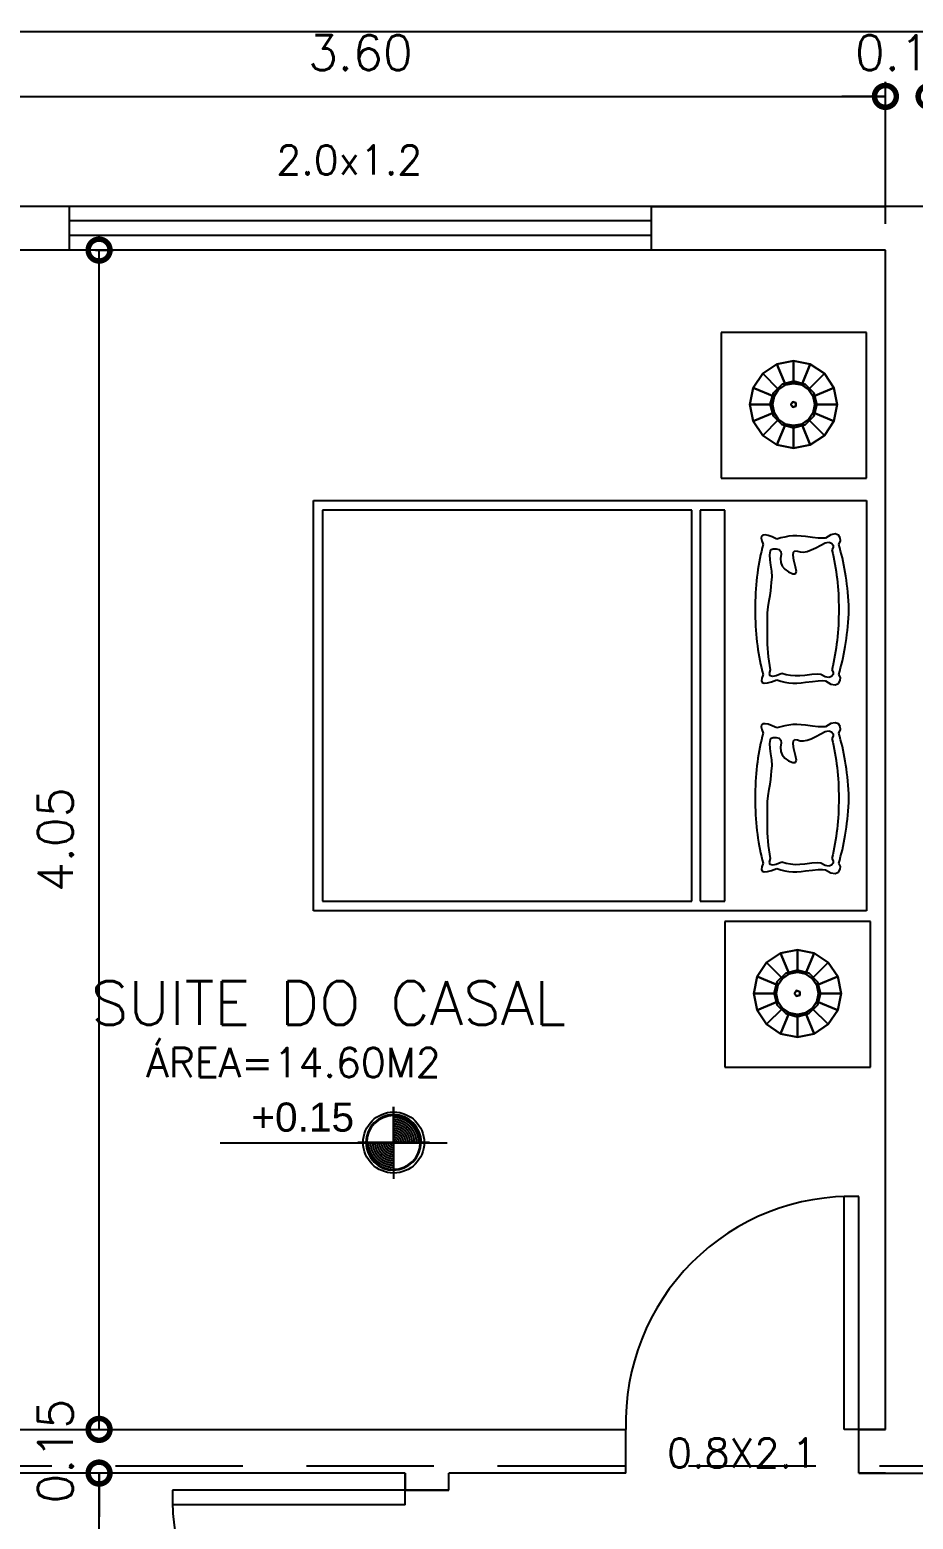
# Model space of a CAD drawing. Extents: x 500 to 638, y 181 to 267.
# Drawn here: x 543.34 to 546.38, y 231.96 to 237.08 of the extents above; entities that cross this region are included whole.
import ezdxf
from ezdxf.enums import TextEntityAlignment as Align

# ---------------------------------------------------------------- set-up
doc = ezdxf.new("R2010")
doc.units = 0
doc.header["$LTSCALE"] = 7
doc.linetypes.add('HIDDEN2', pattern=[0.1875, 0.125, -0.0625])
doc.layers.get('0').update_dxf_attribs({"linetype": 'CONTINUOUS'})
doc.layers.get('DEFPOINTS').update_dxf_attribs({"linetype": 'CONTINUOUS'})
for name, color, linetype in [('ACESSÓRIO', 2, 'CONTINUOUS'), ('ALVENARIA', 7, 'CONTINUOUS'), ('ALVENARIA1', 44, 'CONTINUOUS'), ('COBERTURA', 6, 'CONTINUOUS'), ('COTA', 1, 'CONTINUOUS'), ('JAPOR', 142, 'CONTINUOUS'), ('TEXTO2', 40, 'CONTINUOUS'), ('TEXTO3', 3, 'CONTINUOUS')]:
    doc.layers.add(name, color=color, linetype=linetype)
doc.styles.add('ARIALN', font='arial.ttf')
doc.styles.add('SIMPLEX', font='SIMPLEX.SHX')
doc.dimstyles.new('DIM50', dxfattribs={"dimtxt": 0.12, "dimasz": 0.15, "dimexe": 0.05, "dimexo": 0.09, "dimgap": 0.09, "dimtad": 1, "dimzin": 0, "dimdsep": 46, "dimtxsty": 'SIMPLEX', "dimblk1": 'DOTSMALL', "dimblk2": 'DOTSMALL', "dimsah": 1, "dimcen": 0.09, "dimadec": 0, "dimazin": 0, "dimtfac": 1, "dimtix": 1, "dimtofl": 0, "dimtmove": 2, "dimatfit": 3, "dimldrblk": 'DOTSMALL', "dimfxl": 1, "dimtolj": 1, "dimtzin": 0, "dimarcsym": 0})

# ---------------------------------------------------------------- blocks, each defined once
blk = doc.blocks.new('A$C755614EE')
at = {"layer": 'ACESSÓRIO'}
for p, q in [((0, 1.9132, -0.03), (0.5, 1.9132, -0.03)), ((0, 1.4132, -0.03), (0, 1.9132, -0.03)), ((0.5, 1.9132, -0.03), (0.5, 1.4132, -0.03)), ((0.5362, 1.9), (0.5362, 0)), ((1.9451, 1.9), (0.5362, 1.9)), ((1.9451, 0), (1.9451, 1.9)), ((2.0223, 1.4003, -0.03), (2.0223, 1.9003, -0.03)), ((2.0223, 1.9003, -0.03), (2.5223, 1.9003, -0.03)), ((2.5223, 1.9003, -0.03), (2.5223, 1.4003, -0.03)), ((0.6643, 1.7925), (0.6696, 1.8038)), ((0.6671, 1.7775), (0.6643, 1.7925)), ((0.6696, 1.8038), (0.6789, 1.8098)), ((0.6789, 1.8098), (0.689, 1.8101)), ((0.689, 1.8101), (0.6995, 1.8044)), ((0.6995, 1.8044), (0.7109, 1.8077)), ((0.7109, 1.8077), (0.7225, 1.8109)), ((0.7225, 1.8109), (0.7343, 1.814)), ((0.7343, 1.814), (0.7463, 1.8168)), ((0.7463, 1.8168), (0.7585, 1.8195)), ((0.7659, 1.7912), (0.7533, 1.7889)), ((0.7585, 1.8195), (0.771, 1.8221)), ((0.7786, 1.7934), (0.7659, 1.7912)), ((0.771, 1.8221), (0.7837, 1.8245)), ((0.7914, 1.7953), (0.7786, 1.7934)), ((0.7837, 1.8245), (0.7966, 1.8267)), ((0.8043, 1.7971), (0.7914, 1.7953)), ((0.7966, 1.8267), (0.8098, 1.8288)), ((0.8172, 1.7986), (0.8043, 1.7971)), ((0.8098, 1.8288), (0.8232, 1.8307)), ((0.8301, 1.8), (0.8172, 1.7986)), ((0.8232, 1.8307), (0.8368, 1.8324)), ((0.8432, 1.8012), (0.8301, 1.8)), ((0.8368, 1.8324), (0.8506, 1.834)), ((0.8563, 1.8022), (0.8432, 1.8012)), ((0.8506, 1.834), (0.8647, 1.8354)), ((0.8695, 1.803), (0.8563, 1.8022)), ((0.8647, 1.8354), (0.879, 1.8367)), ((0.8828, 1.8036), (0.8695, 1.803)), ((0.879, 1.8367), (0.8935, 1.8377)), ((0.8962, 1.8041), (0.8828, 1.8036)), ((0.8935, 1.8377), (0.9082, 1.8387)), ((0.9097, 1.8043), (0.8962, 1.8041)), ((0.9082, 1.8387), (0.9232, 1.8394)), ((0.9232, 1.8044), (0.9097, 1.8043)), ((0.9232, 1.8394), (0.9383, 1.8387)), ((0.9367, 1.8043), (0.9232, 1.8044)), ((0.95, 1.8041), (0.9367, 1.8043)), ((0.9383, 1.8387), (0.9532, 1.8377)), ((0.9632, 1.8036), (0.95, 1.8041)), ((0.9532, 1.8377), (0.9678, 1.8367)), ((0.9764, 1.803), (0.9632, 1.8036)), ((0.9678, 1.8367), (0.9821, 1.8354)), ((0.9895, 1.8022), (0.9764, 1.803)), ((0.9821, 1.8354), (0.9962, 1.834)), ((1.0025, 1.8012), (0.9895, 1.8022)), ((0.9962, 1.834), (1.0101, 1.8324)), ((1.0154, 1.8), (1.0025, 1.8012)), ((1.0101, 1.8324), (1.0237, 1.8307)), ((1.0283, 1.7986), (1.0154, 1.8)), ((1.0237, 1.8307), (1.0371, 1.8288)), ((1.041, 1.7971), (1.0283, 1.7986)), ((1.0371, 1.8288), (1.0502, 1.8267)), ((1.0537, 1.7953), (1.041, 1.7971)), ((1.0502, 1.8267), (1.0631, 1.8245)), ((1.0663, 1.7934), (1.0537, 1.7953)), ((1.0631, 1.8245), (1.0757, 1.8221)), ((1.0788, 1.7912), (1.0663, 1.7934)), ((1.0757, 1.8221), (1.0881, 1.8195)), ((1.0913, 1.7889), (1.0788, 1.7912)), ((1.0881, 1.8195), (1.1002, 1.8168)), ((1.1002, 1.8168), (1.1121, 1.814)), ((1.1121, 1.814), (1.1237, 1.8109)), ((1.1237, 1.8109), (1.1351, 1.8077)), ((1.1351, 1.8077), (1.1463, 1.8044)), ((1.1463, 1.8044), (1.1587, 1.8101)), ((1.1587, 1.8101), (1.1695, 1.8098)), ((1.1695, 1.8098), (1.1781, 1.8038)), ((1.1781, 1.8038), (1.1825, 1.7925)), ((1.1825, 1.7925), (1.1792, 1.7775)), ((1.3124, 1.7925), (1.3176, 1.8038)), ((1.3152, 1.7775), (1.3124, 1.7925)), ((1.3176, 1.8038), (1.3269, 1.8098)), ((1.3269, 1.8098), (1.3371, 1.8101)), ((1.3371, 1.8101), (1.3476, 1.8044)), ((1.3476, 1.8044), (1.359, 1.8077)), ((1.359, 1.8077), (1.3706, 1.8109)), ((1.3706, 1.8109), (1.3824, 1.814)), ((1.3824, 1.814), (1.3944, 1.8168)), ((1.3944, 1.8168), (1.4066, 1.8195)), ((1.414, 1.7912), (1.4014, 1.7889)), ((1.4066, 1.8195), (1.4191, 1.8221)), ((1.4267, 1.7934), (1.414, 1.7912)), ((1.4191, 1.8221), (1.4318, 1.8245)), ((1.4395, 1.7953), (1.4267, 1.7934)), ((1.4318, 1.8245), (1.4447, 1.8267)), ((1.4523, 1.7971), (1.4395, 1.7953)), ((1.4447, 1.8267), (1.4579, 1.8288)), ((1.4652, 1.7986), (1.4523, 1.7971)), ((1.4579, 1.8288), (1.4712, 1.8307)), ((1.4782, 1.8), (1.4652, 1.7986)), ((1.4712, 1.8307), (1.4849, 1.8324)), ((1.4913, 1.8012), (1.4782, 1.8)), ((1.4849, 1.8324), (1.4987, 1.834)), ((1.5044, 1.8022), (1.4913, 1.8012)), ((1.4987, 1.834), (1.5127, 1.8354)), ((1.5176, 1.803), (1.5044, 1.8022)), ((1.5127, 1.8354), (1.527, 1.8367)), ((1.5309, 1.8036), (1.5176, 1.803)), ((1.527, 1.8367), (1.5416, 1.8377)), ((1.5443, 1.8041), (1.5309, 1.8036)), ((1.5416, 1.8377), (1.5563, 1.8387)), ((1.5578, 1.8043), (1.5443, 1.8041)), ((1.5563, 1.8387), (1.5713, 1.8394)), ((1.5713, 1.8044), (1.5578, 1.8043)), ((1.5713, 1.8394), (1.5864, 1.8387)), ((1.5847, 1.8043), (1.5713, 1.8044)), ((1.5981, 1.8041), (1.5847, 1.8043)), ((1.5864, 1.8387), (1.6012, 1.8377)), ((1.6113, 1.8036), (1.5981, 1.8041)), ((1.6012, 1.8377), (1.6158, 1.8367)), ((1.6245, 1.803), (1.6113, 1.8036)), ((1.6158, 1.8367), (1.6302, 1.8354)), ((1.6376, 1.8022), (1.6245, 1.803)), ((1.6302, 1.8354), (1.6443, 1.834)), ((1.6506, 1.8012), (1.6376, 1.8022)), ((1.6443, 1.834), (1.6582, 1.8324)), ((1.6635, 1.8), (1.6506, 1.8012)), ((1.6582, 1.8324), (1.6718, 1.8307)), ((1.6764, 1.7986), (1.6635, 1.8)), ((1.6718, 1.8307), (1.6851, 1.8288)), ((1.6891, 1.7971), (1.6764, 1.7986)), ((1.6851, 1.8288), (1.6983, 1.8267)), ((1.7018, 1.7953), (1.6891, 1.7971)), ((1.6983, 1.8267), (1.7111, 1.8245)), ((1.7144, 1.7934), (1.7018, 1.7953)), ((1.7111, 1.8245), (1.7238, 1.8221)), ((1.7269, 1.7912), (1.7144, 1.7934)), ((1.7238, 1.8221), (1.7362, 1.8195)), ((1.7394, 1.7889), (1.7269, 1.7912)), ((1.7362, 1.8195), (1.7483, 1.8168)), ((1.7483, 1.8168), (1.7602, 1.814)), ((1.7602, 1.814), (1.7718, 1.8109)), ((1.7718, 1.8109), (1.7832, 1.8077)), ((1.7832, 1.8077), (1.7944, 1.8044)), ((1.7944, 1.8044), (1.8068, 1.8101)), ((1.8068, 1.8101), (1.8175, 1.8098)), ((1.8175, 1.8098), (1.8262, 1.8038)), ((1.8262, 1.8038), (1.8306, 1.7925)), ((1.8306, 1.7925), (1.8273, 1.7775)), ((0.6777, 1.7588), (0.6671, 1.7775)), ((0.6788, 1.7482), (0.6777, 1.7588)), ((0.6783, 1.7333), (0.6788, 1.7482)), ((0.6933, 1.78), (0.6895, 1.7705)), ((0.6895, 1.7705), (0.6917, 1.758)), ((0.6917, 1.758), (0.6995, 1.7426)), ((0.7004, 1.7852), (0.6933, 1.78)), ((0.6995, 1.7426), (0.701, 1.7307)), ((0.7079, 1.7855), (0.7004, 1.7852)), ((0.7158, 1.7807), (0.7079, 1.7855)), ((0.7282, 1.7836), (0.7158, 1.7807)), ((0.7407, 1.7864), (0.7282, 1.7836)), ((0.7533, 1.7889), (0.7407, 1.7864)), ((1.1036, 1.7864), (1.0913, 1.7889)), ((1.1159, 1.7836), (1.1036, 1.7864)), ((1.1282, 1.7807), (1.1159, 1.7836)), ((1.1362, 1.7855), (1.1282, 1.7807)), ((1.1347, 1.7255), (1.1444, 1.7426)), ((1.1438, 1.7852), (1.1362, 1.7855)), ((1.1506, 1.78), (1.1438, 1.7852)), ((1.1444, 1.7426), (1.1525, 1.758)), ((1.1546, 1.7705), (1.1506, 1.78)), ((1.1525, 1.758), (1.1546, 1.7705)), ((1.1681, 1.7588), (1.1678, 1.7482)), ((1.1678, 1.7482), (1.1686, 1.7333)), ((1.1792, 1.7775), (1.1681, 1.7588)), ((1.3258, 1.7588), (1.3152, 1.7775)), ((1.3268, 1.7482), (1.3258, 1.7588)), ((1.3264, 1.7333), (1.3268, 1.7482)), ((1.3414, 1.78), (1.3376, 1.7705)), ((1.3376, 1.7705), (1.3398, 1.758)), ((1.3398, 1.758), (1.3476, 1.7426)), ((1.3485, 1.7852), (1.3414, 1.78)), ((1.3476, 1.7426), (1.3491, 1.7307)), ((1.356, 1.7855), (1.3485, 1.7852)), ((1.3639, 1.7807), (1.356, 1.7855)), ((1.3763, 1.7836), (1.3639, 1.7807)), ((1.3888, 1.7864), (1.3763, 1.7836)), ((1.4014, 1.7889), (1.3888, 1.7864)), ((1.7517, 1.7864), (1.7394, 1.7889)), ((1.764, 1.7836), (1.7517, 1.7864)), ((1.7762, 1.7807), (1.764, 1.7836)), ((1.7843, 1.7855), (1.7762, 1.7807)), ((1.7828, 1.7255), (1.7925, 1.7426)), ((1.7919, 1.7852), (1.7843, 1.7855)), ((1.7987, 1.78), (1.7919, 1.7852)), ((1.7925, 1.7426), (1.8006, 1.758)), ((1.8027, 1.7705), (1.7987, 1.78)), ((1.8006, 1.758), (1.8027, 1.7705)), ((1.8162, 1.7588), (1.8159, 1.7482)), ((1.8159, 1.7482), (1.8167, 1.7333)), ((1.8273, 1.7775), (1.8162, 1.7588)), ((0.6714, 1.6752), (0.6733, 1.6901)), ((0.6733, 1.6901), (0.6764, 1.714)), ((0.6764, 1.714), (0.6783, 1.7333)), ((0.7002, 1.7124), (0.697, 1.6876)), ((0.701, 1.7307), (0.7002, 1.7124)), ((1.1205, 1.6832), (1.1228, 1.6958)), ((1.1228, 1.6958), (1.1275, 1.7099)), ((1.1275, 1.7099), (1.1347, 1.7255)), ((1.1686, 1.7333), (1.1706, 1.714)), ((1.1706, 1.714), (1.1738, 1.6901)), ((1.1738, 1.6901), (1.1754, 1.6752)), ((1.3195, 1.6752), (1.3214, 1.6901)), ((1.3214, 1.6901), (1.3245, 1.714)), ((1.3245, 1.714), (1.3264, 1.7333)), ((1.3483, 1.7124), (1.3451, 1.6876)), ((1.3491, 1.7307), (1.3483, 1.7124)), ((1.7686, 1.6832), (1.7709, 1.6958)), ((1.7709, 1.6958), (1.7756, 1.7099)), ((1.7756, 1.7099), (1.7828, 1.7255)), ((1.8167, 1.7333), (1.8187, 1.714)), ((1.8187, 1.714), (1.8219, 1.6901)), ((1.8219, 1.6901), (1.8235, 1.6752)), ((0.6705, 1.6607), (0.6714, 1.6752)), ((0.6706, 1.6464), (0.6705, 1.6607)), ((0.6717, 1.6324), (0.6706, 1.6464)), ((0.6952, 1.6709), (0.6948, 1.6547)), ((0.6948, 1.6547), (0.6961, 1.639)), ((0.697, 1.6876), (0.6952, 1.6709)), ((0.6961, 1.639), (0.6989, 1.6237)), ((1.0453, 1.6463), (1.0459, 1.6556)), ((1.0519, 1.6313), (1.0453, 1.6463)), ((1.0459, 1.6556), (1.054, 1.6589)), ((1.054, 1.6589), (1.0694, 1.6563)), ((1.0694, 1.6563), (1.0926, 1.65)), ((1.0926, 1.65), (1.1096, 1.6476)), ((1.1096, 1.6476), (1.1203, 1.6489)), ((1.1203, 1.6489), (1.1249, 1.6539)), ((1.1206, 1.6721), (1.1205, 1.6832)), ((1.1232, 1.6626), (1.1206, 1.6721)), ((1.1249, 1.6539), (1.1232, 1.6626)), ((1.1757, 1.6464), (1.1744, 1.6324)), ((1.1754, 1.6752), (1.1761, 1.6607)), ((1.1761, 1.6607), (1.1757, 1.6464)), ((1.3186, 1.6607), (1.3195, 1.6752)), ((1.3187, 1.6464), (1.3186, 1.6607)), ((1.3198, 1.6324), (1.3187, 1.6464)), ((1.3433, 1.6709), (1.3429, 1.6547)), ((1.3429, 1.6547), (1.3441, 1.639)), ((1.3451, 1.6876), (1.3433, 1.6709)), ((1.3441, 1.639), (1.347, 1.6237)), ((1.6933, 1.6463), (1.694, 1.6556)), ((1.7, 1.6313), (1.6933, 1.6463)), ((1.694, 1.6556), (1.702, 1.6589)), ((1.702, 1.6589), (1.7175, 1.6563)), ((1.7175, 1.6563), (1.7407, 1.65)), ((1.7407, 1.65), (1.7577, 1.6476)), ((1.7577, 1.6476), (1.7684, 1.6489)), ((1.7684, 1.6489), (1.773, 1.6539)), ((1.7687, 1.6721), (1.7686, 1.6832)), ((1.7712, 1.6626), (1.7687, 1.6721)), ((1.773, 1.6539), (1.7712, 1.6626)), ((1.8238, 1.6464), (1.8225, 1.6324)), ((1.8235, 1.6752), (1.8241, 1.6607)), ((1.8241, 1.6607), (1.8238, 1.6464)), ((0.6739, 1.6187), (0.6717, 1.6324)), ((0.6771, 1.6052), (0.6739, 1.6187)), ((0.6747, 1.5736), (0.6814, 1.592)), ((0.6814, 1.592), (0.6771, 1.6052)), ((0.6814, 1.592), (0.6814, 1.592)), ((0.6957, 1.5896), (0.693, 1.5762)), ((0.7033, 1.6088), (0.6957, 1.5896)), ((0.6989, 1.6237), (0.7033, 1.6088)), ((1.0612, 1.619), (1.0519, 1.6313)), ((1.072, 1.6103), (1.0612, 1.619)), ((1.0841, 1.6055), (1.072, 1.6103)), ((1.0979, 1.6044), (1.0841, 1.6055)), ((1.1132, 1.607), (1.0979, 1.6044)), ((1.1227, 1.6058), (1.1132, 1.607)), ((1.129, 1.5998), (1.1227, 1.6058)), ((1.1319, 1.5895), (1.129, 1.5998)), ((1.1316, 1.5786), (1.1319, 1.5895)), ((1.1687, 1.6052), (1.1644, 1.592)), ((1.1644, 1.592), (1.1721, 1.5753)), ((1.172, 1.6187), (1.1687, 1.6052)), ((1.1744, 1.6324), (1.172, 1.6187)), ((1.322, 1.6187), (1.3198, 1.6324)), ((1.3252, 1.6052), (1.322, 1.6187)), ((1.3227, 1.5736), (1.3295, 1.592)), ((1.3295, 1.592), (1.3252, 1.6052)), ((1.3295, 1.592), (1.3295, 1.592)), ((1.3437, 1.5896), (1.3411, 1.5762)), ((1.3514, 1.6088), (1.3437, 1.5896)), ((1.347, 1.6237), (1.3514, 1.6088)), ((1.7093, 1.619), (1.7, 1.6313)), ((1.72, 1.6103), (1.7093, 1.619)), ((1.7322, 1.6055), (1.72, 1.6103)), ((1.7459, 1.6044), (1.7322, 1.6055)), ((1.7612, 1.607), (1.7459, 1.6044)), ((1.7708, 1.6058), (1.7612, 1.607)), ((1.7771, 1.5998), (1.7708, 1.6058)), ((1.78, 1.5895), (1.7771, 1.5998)), ((1.7797, 1.5786), (1.78, 1.5895)), ((1.8168, 1.6052), (1.8125, 1.592)), ((1.8125, 1.592), (1.8202, 1.5753)), ((1.8201, 1.6187), (1.8168, 1.6052)), ((1.8225, 1.6324), (1.8201, 1.6187)), ((0.6704, 1.5484), (0.671, 1.5591)), ((0.6729, 1.5417), (0.6704, 1.5484)), ((0.671, 1.5591), (0.6747, 1.5736)), ((0.6786, 1.5388), (0.6729, 1.5417)), ((0.6875, 1.5397), (0.6786, 1.5388)), ((0.6995, 1.5445), (0.6875, 1.5397)), ((0.693, 1.5762), (0.6955, 1.5685)), ((0.6955, 1.5685), (0.703, 1.5665)), ((0.7113, 1.5414), (0.6995, 1.5445)), ((0.703, 1.5665), (0.7158, 1.5701)), ((0.7233, 1.5385), (0.7113, 1.5414)), ((0.7158, 1.5701), (0.731, 1.5672)), ((0.7354, 1.5357), (0.7233, 1.5385)), ((0.731, 1.5672), (0.746, 1.5649)), ((0.7477, 1.5332), (0.7354, 1.5357)), ((0.746, 1.5649), (0.7608, 1.563)), ((0.7608, 1.563), (0.7754, 1.5616)), ((0.7754, 1.5616), (0.7897, 1.5606)), ((0.7897, 1.5606), (0.8039, 1.5601)), ((0.8039, 1.5601), (0.8181, 1.5599)), ((0.8181, 1.5599), (0.8326, 1.5597)), ((0.8326, 1.5597), (0.8475, 1.5596)), ((0.8475, 1.5596), (0.8626, 1.5595)), ((0.8626, 1.5595), (0.8781, 1.5595)), ((0.8781, 1.5595), (0.8939, 1.5595)), ((0.8939, 1.5595), (0.9118, 1.5601)), ((0.9118, 1.5601), (0.9318, 1.5622)), ((0.9318, 1.5622), (0.9538, 1.5657)), ((0.9538, 1.5657), (0.9708, 1.5687)), ((0.9708, 1.5687), (0.987, 1.571)), ((0.987, 1.571), (1.0022, 1.5727)), ((1.0022, 1.5727), (1.0163, 1.5739)), ((1.0163, 1.5739), (1.0349, 1.5753)), ((1.0349, 1.5753), (1.0544, 1.5745)), ((1.0544, 1.5745), (1.0751, 1.5714)), ((1.0751, 1.5714), (1.0942, 1.5683)), ((1.0942, 1.5683), (1.1106, 1.5678)), ((1.1105, 1.5357), (1.0982, 1.5332)), ((1.1226, 1.5385), (1.1105, 1.5357)), ((1.1106, 1.5678), (1.1244, 1.5701)), ((1.1345, 1.5414), (1.1226, 1.5385)), ((1.1244, 1.5701), (1.1293, 1.5722)), ((1.1293, 1.5722), (1.1316, 1.5786)), ((1.1463, 1.5445), (1.1345, 1.5414)), ((1.1586, 1.5397), (1.1463, 1.5445)), ((1.1681, 1.5379), (1.1586, 1.5397)), ((1.1746, 1.5393), (1.1681, 1.5379)), ((1.1721, 1.5753), (1.177, 1.5616)), ((1.1783, 1.5436), (1.1746, 1.5393)), ((1.177, 1.5616), (1.1791, 1.5511)), ((1.1791, 1.5511), (1.1783, 1.5436)), ((1.3185, 1.5484), (1.3191, 1.5591)), ((1.321, 1.5417), (1.3185, 1.5484)), ((1.3191, 1.5591), (1.3227, 1.5736)), ((1.3267, 1.5388), (1.321, 1.5417)), ((1.3356, 1.5397), (1.3267, 1.5388)), ((1.3476, 1.5445), (1.3356, 1.5397)), ((1.3411, 1.5762), (1.3436, 1.5685)), ((1.3436, 1.5685), (1.3511, 1.5665)), ((1.3594, 1.5414), (1.3476, 1.5445)), ((1.3511, 1.5665), (1.3639, 1.5701)), ((1.3713, 1.5385), (1.3594, 1.5414)), ((1.3639, 1.5701), (1.3791, 1.5672)), ((1.3835, 1.5357), (1.3713, 1.5385)), ((1.3791, 1.5672), (1.3941, 1.5649)), ((1.3957, 1.5332), (1.3835, 1.5357)), ((1.3941, 1.5649), (1.4089, 1.563)), ((1.4089, 1.563), (1.4234, 1.5616)), ((1.4234, 1.5616), (1.4378, 1.5606)), ((1.4378, 1.5606), (1.452, 1.5601)), ((1.452, 1.5601), (1.4662, 1.5599)), ((1.4662, 1.5599), (1.4807, 1.5597)), ((1.4807, 1.5597), (1.4955, 1.5596)), ((1.4955, 1.5596), (1.5107, 1.5595)), ((1.5107, 1.5595), (1.5262, 1.5595)), ((1.5262, 1.5595), (1.5419, 1.5595)), ((1.5419, 1.5595), (1.5599, 1.5601)), ((1.5599, 1.5601), (1.5798, 1.5622)), ((1.5798, 1.5622), (1.6019, 1.5657)), ((1.6019, 1.5657), (1.6189, 1.5687)), ((1.6189, 1.5687), (1.635, 1.571)), ((1.635, 1.571), (1.6502, 1.5727)), ((1.6502, 1.5727), (1.6644, 1.5739)), ((1.6644, 1.5739), (1.683, 1.5753)), ((1.683, 1.5753), (1.7025, 1.5745)), ((1.7025, 1.5745), (1.7231, 1.5714)), ((1.7231, 1.5714), (1.7423, 1.5683)), ((1.7423, 1.5683), (1.7587, 1.5678)), ((1.7585, 1.5357), (1.7463, 1.5332)), ((1.7707, 1.5385), (1.7585, 1.5357)), ((1.7587, 1.5678), (1.7725, 1.5701)), ((1.7826, 1.5414), (1.7707, 1.5385)), ((1.7725, 1.5701), (1.7774, 1.5722)), ((1.7774, 1.5722), (1.7797, 1.5786)), ((1.7944, 1.5445), (1.7826, 1.5414)), ((1.8067, 1.5397), (1.7944, 1.5445)), ((1.8162, 1.5379), (1.8067, 1.5397)), ((1.8227, 1.5393), (1.8162, 1.5379)), ((1.8202, 1.5753), (1.8251, 1.5616)), ((1.8264, 1.5436), (1.8227, 1.5393)), ((1.8251, 1.5616), (1.8272, 1.5511)), ((1.8272, 1.5511), (1.8264, 1.5436)), ((0.7601, 1.5308), (0.7477, 1.5332)), ((0.7727, 1.5286), (0.7601, 1.5308)), ((0.7855, 1.5266), (0.7727, 1.5286)), ((0.7985, 1.5248), (0.7855, 1.5266)), ((0.8117, 1.5232), (0.7985, 1.5248)), ((0.825, 1.5217), (0.8117, 1.5232)), ((0.8385, 1.5205), (0.825, 1.5217)), ((0.8522, 1.5194), (0.8385, 1.5205)), ((0.866, 1.5186), (0.8522, 1.5194)), ((0.88, 1.5179), (0.866, 1.5186)), ((0.8943, 1.5174), (0.88, 1.5179)), ((0.9087, 1.5171), (0.8943, 1.5174)), ((0.9232, 1.517), (0.9087, 1.5171)), ((0.9377, 1.5171), (0.9232, 1.517)), ((0.952, 1.5174), (0.9377, 1.5171)), ((0.9661, 1.5179), (0.952, 1.5174)), ((0.9801, 1.5186), (0.9661, 1.5179)), ((0.9939, 1.5194), (0.9801, 1.5186)), ((1.0075, 1.5205), (0.9939, 1.5194)), ((1.021, 1.5217), (1.0075, 1.5205)), ((1.0343, 1.5232), (1.021, 1.5217)), ((1.0474, 1.5248), (1.0343, 1.5232)), ((1.0603, 1.5266), (1.0474, 1.5248)), ((1.0731, 1.5286), (1.0603, 1.5266)), ((1.0857, 1.5308), (1.0731, 1.5286)), ((1.0982, 1.5332), (1.0857, 1.5308)), ((1.4082, 1.5308), (1.3957, 1.5332)), ((1.4208, 1.5286), (1.4082, 1.5308)), ((1.4336, 1.5266), (1.4208, 1.5286)), ((1.4466, 1.5248), (1.4336, 1.5266)), ((1.4597, 1.5232), (1.4466, 1.5248)), ((1.4731, 1.5217), (1.4597, 1.5232)), ((1.4866, 1.5205), (1.4731, 1.5217)), ((1.5002, 1.5194), (1.4866, 1.5205)), ((1.5141, 1.5186), (1.5002, 1.5194)), ((1.5281, 1.5179), (1.5141, 1.5186)), ((1.5423, 1.5174), (1.5281, 1.5179)), ((1.5567, 1.5171), (1.5423, 1.5174)), ((1.5713, 1.517), (1.5567, 1.5171)), ((1.5858, 1.5171), (1.5713, 1.517)), ((1.6001, 1.5174), (1.5858, 1.5171)), ((1.6142, 1.5179), (1.6001, 1.5174)), ((1.6282, 1.5186), (1.6142, 1.5179)), ((1.642, 1.5194), (1.6282, 1.5186)), ((1.6556, 1.5205), (1.642, 1.5194)), ((1.6691, 1.5217), (1.6556, 1.5205)), ((1.6823, 1.5232), (1.6691, 1.5217)), ((1.6955, 1.5248), (1.6823, 1.5232)), ((1.7084, 1.5266), (1.6955, 1.5248)), ((1.7212, 1.5286), (1.7084, 1.5266)), ((1.7338, 1.5308), (1.7212, 1.5286)), ((1.7463, 1.5332), (1.7338, 1.5308)), ((0.5, 1.4132, -0.03), (0, 1.4132, -0.03)), ((0.5693, 1.4127), (1.912, 1.4127)), ((0.5693, 1.3283), (0.5693, 1.4127)), ((1.912, 1.4127), (1.912, 1.3283)), ((2.5223, 1.4003, -0.03), (2.0223, 1.4003, -0.03)), ((1.912, 1.3283), (0.5693, 1.3283)), ((0.5693, 1.2996), (1.912, 1.2996)), ((0.5693, 0.0306), (0.5693, 1.2996)), ((1.912, 1.2996), (1.912, 0.0306)), ((0.5362, 0), (1.9451, 0)), ((1.912, 0.0306), (0.5693, 0.0306))]:
    blk.add_line(p, q, dxfattribs=at)
for points in [[(0.2251, 1.7292, 0.2949), (0.1955, 1.8008, 0.15), (0.1468, 1.7682, 0.15), (0.2015, 1.7135, 0.2949)], [(0.2015, 1.7135, 0.2949), (0.1468, 1.7682, 0.15), (0.1955, 1.8008, 0.15), (0.2251, 1.7292, 0.2949)], [(0.2529, 1.7348, 0.2949), (0.2529, 1.8122, 0.15), (0.1955, 1.8008, 0.15), (0.2251, 1.7292, 0.2949)], [(0.2251, 1.7292, 0.2949), (0.1955, 1.8008, 0.15), (0.2529, 1.8122, 0.15), (0.2529, 1.7348, 0.2949)], [(0.2806, 1.7292, 0.2949), (0.3103, 1.8008, 0.15), (0.2529, 1.8122, 0.15), (0.2529, 1.7348, 0.2949)], [(0.2529, 1.7348, 0.2949), (0.2529, 1.8122, 0.15), (0.3103, 1.8008, 0.15), (0.2806, 1.7292, 0.2949)], [(0.3042, 1.7135, 0.2949), (0.3589, 1.7682, 0.15), (0.3103, 1.8008, 0.15), (0.2806, 1.7292, 0.2949)], [(0.2806, 1.7292, 0.2949), (0.3103, 1.8008, 0.15), (0.3589, 1.7682, 0.15), (0.3042, 1.7135, 0.2949)], [(2.2474, 1.7163, 0.2949), (2.2178, 1.7878, 0.15), (2.2752, 1.7993, 0.15), (2.2752, 1.7218, 0.2949)], [(2.2752, 1.7218, 0.2949), (2.2752, 1.7993, 0.15), (2.2178, 1.7878, 0.15), (2.2474, 1.7163, 0.2949)], [(2.2752, 1.7218, 0.2949), (2.2752, 1.7993, 0.15), (2.3326, 1.7878, 0.15), (2.303, 1.7163, 0.2949)], [(2.303, 1.7163, 0.2949), (2.3326, 1.7878, 0.15), (2.2752, 1.7993, 0.15), (2.2752, 1.7218, 0.2949)], [(0.2015, 1.7135, 0.2949), (0.1468, 1.7682, 0.15), (0.1143, 1.7196, 0.15), (0.1858, 1.69, 0.2949)], [(0.1858, 1.69, 0.2949), (0.1143, 1.7196, 0.15), (0.1468, 1.7682, 0.15), (0.2015, 1.7135, 0.2949)], [(0.2126, 1.7313, -0.03), (0.2525, 1.7422, -0.03), (0.2525, 1.7422), (0.2126, 1.7313)], [(0.2525, 1.7422, -0.03), (0.2925, 1.7317, -0.03), (0.2925, 1.7317), (0.2525, 1.7422)], [(0.3199, 1.69, 0.2949), (0.3914, 1.7196, 0.15), (0.3589, 1.7682, 0.15), (0.3042, 1.7135, 0.2949)], [(0.3042, 1.7135, 0.2949), (0.3589, 1.7682, 0.15), (0.3914, 1.7196, 0.15), (0.3199, 1.69, 0.2949)], [(2.2081, 1.677, 0.2949), (2.1366, 1.7067, 0.15), (2.1691, 1.7553, 0.15), (2.2239, 1.7006, 0.2949)], [(2.2239, 1.7006, 0.2949), (2.1691, 1.7553, 0.15), (2.1366, 1.7067, 0.15), (2.2081, 1.677, 0.2949)], [(2.2239, 1.7006, 0.2949), (2.1691, 1.7553, 0.15), (2.2178, 1.7878, 0.15), (2.2474, 1.7163, 0.2949)], [(2.2474, 1.7163, 0.2949), (2.2178, 1.7878, 0.15), (2.1691, 1.7553, 0.15), (2.2239, 1.7006, 0.2949)], [(2.303, 1.7163, 0.2949), (2.3326, 1.7878, 0.15), (2.3813, 1.7553, 0.15), (2.3265, 1.7006, 0.2949)], [(2.3265, 1.7006, 0.2949), (2.3813, 1.7553, 0.15), (2.3326, 1.7878, 0.15), (2.303, 1.7163, 0.2949)], [(2.3265, 1.7006, 0.2949), (2.3813, 1.7553, 0.15), (2.4138, 1.7067, 0.15), (2.3423, 1.677, 0.2949)], [(2.3423, 1.677, 0.2949), (2.4138, 1.7067, 0.15), (2.3813, 1.7553, 0.15), (2.3265, 1.7006, 0.2949)], [(0.1858, 1.69, 0.2949), (0.1143, 1.7196, 0.15), (0.1029, 1.6622, 0.15), (0.1803, 1.6622, 0.2949)], [(0.1803, 1.6622, 0.2949), (0.1029, 1.6622, 0.15), (0.1143, 1.7196, 0.15), (0.1858, 1.69, 0.2949)], [(0.1729, 1.662, -0.03), (0.1834, 1.7019, -0.03), (0.1834, 1.7019), (0.1729, 1.662)], [(0.1834, 1.7019, -0.03), (0.2126, 1.7313, -0.03), (0.2126, 1.7313), (0.1834, 1.7019)], [(0.2925, 1.7317, -0.03), (0.3219, 1.7026, -0.03), (0.3219, 1.7026), (0.2925, 1.7317)], [(0.3255, 1.6622, 0.2949), (0.4029, 1.6622, 0.15), (0.3914, 1.7196, 0.15), (0.3199, 1.69, 0.2949)], [(0.3199, 1.69, 0.2949), (0.3914, 1.7196, 0.15), (0.4029, 1.6622, 0.15), (0.3255, 1.6622, 0.2949)], [(0.3219, 1.7026, -0.03), (0.3329, 1.6628, -0.03), (0.3329, 1.6628), (0.3219, 1.7026)], [(2.2026, 1.6493, 0.2949), (2.1252, 1.6493, 0.15), (2.1366, 1.7067, 0.15), (2.2081, 1.677, 0.2949)], [(2.2081, 1.677, 0.2949), (2.1366, 1.7067, 0.15), (2.1252, 1.6493, 0.15), (2.2026, 1.6493, 0.2949)], [(2.1952, 1.6491, -0.03), (2.2058, 1.689, -0.03), (2.2058, 1.689), (2.1952, 1.6491)], [(2.2058, 1.689, -0.03), (2.2349, 1.7184, -0.03), (2.2349, 1.7184), (2.2058, 1.689)], [(2.2349, 1.7184, -0.03), (2.2748, 1.7293, -0.03), (2.2748, 1.7293), (2.2349, 1.7184)], [(2.2748, 1.7293, -0.03), (2.3148, 1.7188, -0.03), (2.3148, 1.7188), (2.2748, 1.7293)], [(2.3148, 1.7188, -0.03), (2.3442, 1.6897, -0.03), (2.3442, 1.6897), (2.3148, 1.7188)], [(2.3423, 1.677, 0.2949), (2.4138, 1.7067, 0.15), (2.4252, 1.6493, 0.15), (2.3478, 1.6493, 0.2949)], [(2.3478, 1.6493, 0.2949), (2.4252, 1.6493, 0.15), (2.4138, 1.7067, 0.15), (2.3423, 1.677, 0.2949)], [(2.3442, 1.6897, -0.03), (2.3552, 1.6499, -0.03), (2.3552, 1.6499), (2.3442, 1.6897)], [(0.1803, 1.6622, 0.2949), (0.1029, 1.6622, 0.15), (0.1143, 1.6048, 0.15), (0.1858, 1.6344, 0.2949)], [(0.1858, 1.6344, 0.2949), (0.1143, 1.6048, 0.15), (0.1029, 1.6622, 0.15), (0.1803, 1.6622, 0.2949)], [(0.1836, 1.6221, -0.03), (0.1729, 1.662, -0.03), (0.1729, 1.662), (0.1836, 1.6221)], [(0.2434, 1.6591), (0.247, 1.6702), (0.247, 1.6702, 0.17), (0.2434, 1.6591, 0.17)], [(0.253, 1.6522), (0.2434, 1.6591), (0.2434, 1.6591, 0.17), (0.253, 1.6522, 0.17)], [(0.247, 1.6702), (0.2587, 1.6703), (0.2587, 1.6703, 0.17), (0.247, 1.6702, 0.17)], [(0.2624, 1.6592), (0.253, 1.6522), (0.253, 1.6522, 0.17), (0.2624, 1.6592, 0.17)], [(0.2587, 1.6703), (0.2624, 1.6592), (0.2624, 1.6592, 0.17), (0.2587, 1.6703, 0.17)], [(0.3199, 1.6344, 0.2949), (0.3914, 1.6048, 0.15), (0.4029, 1.6622, 0.15), (0.3255, 1.6622, 0.2949)], [(0.3255, 1.6622, 0.2949), (0.4029, 1.6622, 0.15), (0.3914, 1.6048, 0.15), (0.3199, 1.6344, 0.2949)], [(0.3329, 1.6628, -0.03), (0.3225, 1.6228, -0.03), (0.3225, 1.6228), (0.3329, 1.6628)], [(2.2081, 1.6215, 0.2949), (2.1366, 1.5919, 0.15), (2.1252, 1.6493, 0.15), (2.2026, 1.6493, 0.2949)], [(2.2026, 1.6493, 0.2949), (2.1252, 1.6493, 0.15), (2.1366, 1.5919, 0.15), (2.2081, 1.6215, 0.2949)], [(2.206, 1.6091, -0.03), (2.1952, 1.6491, -0.03), (2.1952, 1.6491), (2.206, 1.6091)], [(2.2657, 1.6461), (2.2693, 1.6573), (2.2693, 1.6573, 0.17), (2.2657, 1.6461, 0.17)], [(2.2753, 1.6393), (2.2657, 1.6461), (2.2657, 1.6461, 0.17), (2.2753, 1.6393, 0.17)], [(2.2693, 1.6573), (2.281, 1.6574), (2.281, 1.6574, 0.17), (2.2693, 1.6573, 0.17)], [(2.2847, 1.6462), (2.2753, 1.6393), (2.2753, 1.6393, 0.17), (2.2847, 1.6462, 0.17)], [(2.281, 1.6574), (2.2847, 1.6462), (2.2847, 1.6462, 0.17), (2.281, 1.6574, 0.17)], [(2.3478, 1.6493, 0.2949), (2.4252, 1.6493, 0.15), (2.4138, 1.5919, 0.15), (2.3423, 1.6215, 0.2949)], [(2.3423, 1.6215, 0.2949), (2.4138, 1.5919, 0.15), (2.4252, 1.6493, 0.15), (2.3478, 1.6493, 0.2949)], [(2.3552, 1.6499, -0.03), (2.3448, 1.6098, -0.03), (2.3448, 1.6098), (2.3552, 1.6499)], [(0.1858, 1.6344, 0.2949), (0.1143, 1.6048, 0.15), (0.1468, 1.5561, 0.15), (0.2015, 1.6108, 0.2949)], [(0.2015, 1.6108, 0.2949), (0.1468, 1.5561, 0.15), (0.1143, 1.6048, 0.15), (0.1858, 1.6344, 0.2949)], [(0.2015, 1.6108, 0.2949), (0.1468, 1.5561, 0.15), (0.1955, 1.5236, 0.15), (0.2251, 1.5951, 0.2949)], [(0.2251, 1.5951, 0.2949), (0.1955, 1.5236, 0.15), (0.1468, 1.5561, 0.15), (0.2015, 1.6108, 0.2949)], [(0.2129, 1.5929, -0.03), (0.1836, 1.6221, -0.03), (0.1836, 1.6221), (0.2129, 1.5929)], [(0.2251, 1.5951, 0.2949), (0.1955, 1.5236, 0.15), (0.2529, 1.5122, 0.15), (0.2529, 1.5896, 0.2949)], [(0.2529, 1.5896, 0.2949), (0.2529, 1.5122, 0.15), (0.1955, 1.5236, 0.15), (0.2251, 1.5951, 0.2949)], [(0.2537, 1.5822, -0.03), (0.2129, 1.5929, -0.03), (0.2129, 1.5929), (0.2537, 1.5822)], [(0.2529, 1.5896, 0.2949), (0.2529, 1.5122, 0.15), (0.3103, 1.5236, 0.15), (0.2806, 1.5951, 0.2949)], [(0.2806, 1.5951, 0.2949), (0.3103, 1.5236, 0.15), (0.2529, 1.5122, 0.15), (0.2529, 1.5896, 0.2949)], [(0.2935, 1.5933, -0.03), (0.2537, 1.5822, -0.03), (0.2537, 1.5822), (0.2935, 1.5933)], [(0.2806, 1.5951, 0.2949), (0.3103, 1.5236, 0.15), (0.3589, 1.5561, 0.15), (0.3042, 1.6108, 0.2949)], [(0.3042, 1.6108, 0.2949), (0.3589, 1.5561, 0.15), (0.3103, 1.5236, 0.15), (0.2806, 1.5951, 0.2949)], [(0.3225, 1.6228, -0.03), (0.2935, 1.5933, -0.03), (0.2935, 1.5933), (0.3225, 1.6228)], [(0.3042, 1.6108, 0.2949), (0.3589, 1.5561, 0.15), (0.3914, 1.6048, 0.15), (0.3199, 1.6344, 0.2949)], [(0.3199, 1.6344, 0.2949), (0.3914, 1.6048, 0.15), (0.3589, 1.5561, 0.15), (0.3042, 1.6108, 0.2949)], [(2.2239, 1.5979, 0.2949), (2.1691, 1.5432, 0.15), (2.1366, 1.5919, 0.15), (2.2081, 1.6215, 0.2949)], [(2.2081, 1.6215, 0.2949), (2.1366, 1.5919, 0.15), (2.1691, 1.5432, 0.15), (2.2239, 1.5979, 0.2949)], [(2.2474, 1.5822, 0.2949), (2.2178, 1.5107, 0.15), (2.1691, 1.5432, 0.15), (2.2239, 1.5979, 0.2949)], [(2.2239, 1.5979, 0.2949), (2.1691, 1.5432, 0.15), (2.2178, 1.5107, 0.15), (2.2474, 1.5822, 0.2949)], [(2.2353, 1.5799, -0.03), (2.206, 1.6091, -0.03), (2.206, 1.6091), (2.2353, 1.5799)], [(2.3265, 1.5979, 0.2949), (2.3813, 1.5432, 0.15), (2.3326, 1.5107, 0.15), (2.303, 1.5822, 0.2949)], [(2.303, 1.5822, 0.2949), (2.3326, 1.5107, 0.15), (2.3813, 1.5432, 0.15), (2.3265, 1.5979, 0.2949)], [(2.3448, 1.6098, -0.03), (2.3158, 1.5803, -0.03), (2.3158, 1.5803), (2.3448, 1.6098)], [(2.3423, 1.6215, 0.2949), (2.4138, 1.5919, 0.15), (2.3813, 1.5432, 0.15), (2.3265, 1.5979, 0.2949)], [(2.3265, 1.5979, 0.2949), (2.3813, 1.5432, 0.15), (2.4138, 1.5919, 0.15), (2.3423, 1.6215, 0.2949)], [(2.2752, 1.5767, 0.2949), (2.2752, 1.4993, 0.15), (2.2178, 1.5107, 0.15), (2.2474, 1.5822, 0.2949)], [(2.2474, 1.5822, 0.2949), (2.2178, 1.5107, 0.15), (2.2752, 1.4993, 0.15), (2.2752, 1.5767, 0.2949)], [(2.276, 1.5693, -0.03), (2.2353, 1.5799, -0.03), (2.2353, 1.5799), (2.276, 1.5693)], [(2.303, 1.5822, 0.2949), (2.3326, 1.5107, 0.15), (2.2752, 1.4993, 0.15), (2.2752, 1.5767, 0.2949)], [(2.2752, 1.5767, 0.2949), (2.2752, 1.4993, 0.15), (2.3326, 1.5107, 0.15), (2.303, 1.5822, 0.2949)], [(2.3158, 1.5803, -0.03), (2.276, 1.5693, -0.03), (2.276, 1.5693), (2.3158, 1.5803)]]:
    blk.add_3dface(points, dxfattribs=at)
for points, invisible_edges in [([(0.2129, 1.5929), (0.2126, 1.7313), (0.2525, 1.7422)], 13), ([(0.2129, 1.5929), (0.2525, 1.7422), (0.2925, 1.7317)], 13), ([(0.2129, 1.5929), (0.1729, 1.662), (0.1834, 1.7019)], 13), ([(0.2129, 1.5929), (0.1834, 1.7019), (0.2126, 1.7313)], 13), ([(0.2129, 1.5929), (0.2925, 1.7317), (0.3219, 1.7026)], 13), ([(0.2935, 1.5933), (0.3219, 1.7026), (0.3329, 1.6628), (0.3225, 1.6228)], 1), ([(2.2353, 1.5799), (2.1952, 1.6491), (2.2058, 1.689)], 13), ([(2.2353, 1.5799), (2.2058, 1.689), (2.2349, 1.7184)], 13), ([(2.2353, 1.5799), (2.2349, 1.7184), (2.2748, 1.7293)], 13), ([(2.2353, 1.5799), (2.2748, 1.7293), (2.3148, 1.7188)], 13), ([(2.2353, 1.5799), (2.3148, 1.7188), (2.3442, 1.6897)], 13), ([(2.3158, 1.5803), (2.3442, 1.6897), (2.3552, 1.6499), (2.3448, 1.6098)], 1), ([(0.2129, 1.5929), (0.1836, 1.6221), (0.1729, 1.662)], 12), ([(2.2353, 1.5799), (2.206, 1.6091), (2.1952, 1.6491)], 12), ([(0.2129, 1.5929), (0.2935, 1.5933), (0.2537, 1.5822)], 1), ([(2.2353, 1.5799), (2.3158, 1.5803), (2.276, 1.5693)], 1)]:
    blk.add_3dface(points, dxfattribs=dict(at, invisible_edges=invisible_edges))
blk = doc.blocks.new('_DOTSMALL')
at = {"color": 0, "linetype": 'ByBlock', "const_width": 0.5}
blk.add_lwpolyline([(-0.0625, 0, 1), (0.0625, 0, 1)], format="xyb", close=True, dxfattribs=at)
blk = doc.blocks.new('*D29')
at = {"layer": 'COTA', "color": 0, "lineweight": -2}
for p, q in [((542.6763, 236.4119), (542.6763, 236.8997)), ((546.284, 236.4119), (546.284, 236.8997)), ((542.6763, 236.8497), (546.284, 236.8497))]:
    blk.add_line(p, q, dxfattribs=at)
at = {"layer": 'DEFPOINTS', "color": 0}
for p in [(546.284, 236.8497), (542.6763, 236.3219), (546.284, 236.3219)]:
    blk.add_point(p, dxfattribs=at)
at = {"layer": 'COTA', "color": 0, "lineweight": -2, "xscale": 0.15, "yscale": 0.15, "zscale": 0.15, "rotation": 180}
blk.add_blockref('_DOTSMALL', (542.6763, 236.8497), dxfattribs=at)
at = {"layer": 'COTA', "color": 0, "lineweight": -2, "xscale": 0.15, "yscale": 0.15, "zscale": 0.15}
blk.add_blockref('_DOTSMALL', (546.284, 236.8497), dxfattribs=at)
at = {"layer": 'COTA', "color": 0, "insert": (544.4802, 236.9997), "char_height": 0.12, "attachment_point": 5, "style": 'SIMPLEX'}
blk.add_mtext('\\A1;3.60', dxfattribs=at)
blk = doc.blocks.new('*D30')
at = {"layer": 'COTA', "color": 0, "lineweight": -2}
for p, q in [((546.284, 236.4119), (546.284, 236.8997)), ((546.434, 236.4119), (546.434, 236.8997)), ((546.284, 236.8497), (546.134, 236.8497)), ((546.434, 236.8497), (546.584, 236.8497))]:
    blk.add_line(p, q, dxfattribs=at)
at = {"layer": 'DEFPOINTS', "color": 0}
for p in [(546.434, 236.8497), (546.284, 236.3219), (546.434, 236.3219)]:
    blk.add_point(p, dxfattribs=at)
at = {"layer": 'COTA', "color": 0, "lineweight": -2, "xscale": 0.15, "yscale": 0.15, "zscale": 0.15}
blk.add_blockref('_DOTSMALL', (546.284, 236.8497), dxfattribs=at)
at = {"layer": 'COTA', "color": 0, "lineweight": -2, "xscale": 0.15, "yscale": 0.15, "zscale": 0.15, "rotation": 180}
blk.add_blockref('_DOTSMALL', (546.434, 236.8497), dxfattribs=at)
at = {"layer": 'COTA', "color": 0, "insert": (546.359, 236.9997), "char_height": 0.12, "attachment_point": 5, "style": 'SIMPLEX'}
blk.add_mtext('\\A1;0.15', dxfattribs=at)
blk = doc.blocks.new('*D65')
at = {"layer": 'COTA', "color": 0, "lineweight": -2}
for p, q in [((544.5443, 232.1219), (543.5323, 232.1219)), ((543.5823, 226.5219), (543.5823, 232.1219)), ((544.5443, 226.5219), (543.5323, 226.5219))]:
    blk.add_line(p, q, dxfattribs=at)
at = {"layer": 'DEFPOINTS', "color": 0}
for p in [(543.5823, 232.1219), (544.6343, 232.1219), (544.6343, 226.5219)]:
    blk.add_point(p, dxfattribs=at)
at = {"layer": 'COTA', "color": 0, "lineweight": -2, "xscale": 0.15, "yscale": 0.15, "zscale": 0.15}
for p, rotation in [((543.5823, 232.1219), 90), ((543.5823, 226.5219), 270)]:
    blk.add_blockref('_DOTSMALL', p, dxfattribs=dict(at, rotation=rotation))
at = {"layer": 'COTA', "color": 0, "insert": (543.4323, 229.3219), "char_height": 0.12, "attachment_point": 5, "rotation": 90, "style": 'SIMPLEX'}
blk.add_mtext('\\A1;5.60', dxfattribs=at)
blk = doc.blocks.new('*D66')
at = {"layer": 'COTA', "color": 0, "lineweight": -2}
for p, q in [((543.5823, 232.2719), (543.5823, 232.4219)), ((543.4923, 232.2719), (543.5323, 232.2719)), ((544.5443, 232.1219), (543.5323, 232.1219)), ((543.5823, 232.1219), (543.5823, 231.9719))]:
    blk.add_line(p, q, dxfattribs=at)
at = {"layer": 'DEFPOINTS', "color": 0}
for p in [(543.5823, 232.2719), (543.5823, 232.2719), (544.6343, 232.1219)]:
    blk.add_point(p, dxfattribs=at)
at = {"layer": 'COTA', "color": 0, "lineweight": -2, "xscale": 0.15, "yscale": 0.15, "zscale": 0.15}
for p, rotation in [((543.5823, 232.2719), 270), ((543.5823, 232.1219), 90)]:
    blk.add_blockref('_DOTSMALL', p, dxfattribs=dict(at, rotation=rotation))
at = {"layer": 'COTA', "color": 0, "insert": (543.4323, 232.1969), "char_height": 0.12, "attachment_point": 5, "rotation": 90, "style": 'SIMPLEX'}
blk.add_mtext('\\A1;0.15', dxfattribs=at)
blk = doc.blocks.new('*D67')
at = {"layer": 'COTA', "color": 0, "lineweight": -2}
for p, q in [((543.5702, 236.3219), (543.6323, 236.3219)), ((543.5823, 232.2719), (543.5823, 236.3219)), ((543.4923, 232.2719), (543.5323, 232.2719))]:
    blk.add_line(p, q, dxfattribs=at)
at = {"layer": 'DEFPOINTS', "color": 0}
for p in [(543.4802, 236.3219), (543.5823, 236.3219), (543.5823, 232.2719)]:
    blk.add_point(p, dxfattribs=at)
at = {"layer": 'COTA', "color": 0, "lineweight": -2, "xscale": 0.15, "yscale": 0.15, "zscale": 0.15}
for p, rotation in [((543.5823, 236.3219), 90), ((543.5823, 232.2719), 270)]:
    blk.add_blockref('_DOTSMALL', p, dxfattribs=dict(at, rotation=rotation))
at = {"layer": 'COTA', "color": 0, "insert": (543.4323, 234.2969), "char_height": 0.12, "attachment_point": 5, "rotation": 90, "style": 'SIMPLEX'}
blk.add_mtext('\\A1;4.05', dxfattribs=at)

msp = doc.modelspace()

# ---------------------------------------------------------------- linework, layer by layer
at = {"layer": 'ALVENARIA'}
for p, q in [((543.4802, 236.4719), (542.2765, 236.4719)), ((543.4802, 236.3219), (543.4802, 236.4719)), ((545.4802, 236.3219), (545.4802, 236.4719)), ((545.4802, 236.4719), (546.284, 236.4719)), ((546.584, 236.4719), (545.4802, 236.4719)), ((543.4802, 236.3219), (542.6763, 236.3219)), ((546.284, 236.3219), (545.4802, 236.3219)), ((546.284, 232.2719), (546.284, 236.3219)), ((542.6763, 232.2719), (545.3926, 232.2719)), ((545.3926, 232.1219), (545.3926, 232.2719)), ((546.1926, 232.2719), (546.284, 232.2719)), ((546.284, 232.2719), (546.1926, 232.2719)), ((546.1926, 232.2719), (546.234, 232.2719)), ((546.1926, 232.2719), (546.234, 232.2719)), ((546.234, 232.2719), (546.1926, 232.2719)), ((546.284, 232.2719), (546.1926, 232.2719)), ((546.234, 232.2719), (546.1926, 232.2719)), ((546.234, 232.2719), (546.1926, 232.2719)), ((546.1926, 232.1219), (546.1926, 232.2719)), ((546.1926, 232.2719), (546.284, 232.2719)), ((546.1926, 232.2719), (546.284, 232.2719)), ((544.6343, 232.1219), (541.0266, 232.1219)), ((544.6343, 232.1219), (544.6343, 232.0628)), ((544.6343, 232.0628), (544.6343, 232.1219)), ((545.3926, 232.1219), (544.7843, 232.1219)), ((544.7843, 232.0628), (544.7843, 232.1219)), ((546.1926, 232.1219), (546.5129, 232.1219)), ((546.284, 232.1219), (546.1926, 232.1219)), ((546.284, 232.1219), (546.1926, 232.1219)), ((546.284, 232.1219), (546.1926, 232.1219)), ((546.284, 232.1219), (546.1926, 232.1219)), ((546.284, 232.1219), (546.1926, 232.1219)), ((544.7843, 232.0628), (544.6343, 232.0628)), ((544.6343, 232.0628), (544.7843, 232.0628))]:
    msp.add_line(p, q, dxfattribs=at)
at = {"layer": 'ALVENARIA1'}
msp.add_line((555.5064, 237.0719), (541.0266, 237.0719), dxfattribs=at)
at = {"layer": 'COBERTURA', "linetype": 'HIDDEN2', "ltscale": 0.5}
for p, q in [((541.6271, 237.072), (554.9065, 237.072)), ((539.7014, 232.1466), (555.5304, 232.1466))]:
    msp.add_line(p, q, dxfattribs=at)
at = {"layer": 'JAPOR'}
for p, q in [((545.4802, 236.4719), (543.4802, 236.4719)), ((545.4802, 236.4219), (543.4802, 236.4219)), ((545.4802, 236.3719), (543.4802, 236.3719)), ((545.4802, 236.3219), (543.4802, 236.3219)), ((546.1926, 233.0719), (546.1426, 233.0719)), ((546.1426, 232.2719), (546.1426, 233.0719)), ((546.1926, 232.2719), (546.1926, 233.0719)), ((546.1926, 232.2719), (546.1426, 232.2719)), ((544.6343, 232.0628), (543.8343, 232.0628)), ((544.6343, 232.0128), (544.6343, 232.0628)), ((544.6343, 232.0128), (543.8343, 232.0128))]:
    msp.add_line(p, q, dxfattribs=at)
for centre, start, end in [((546.1676, 232.2969), 88.1524, 181.8476), ((544.6093, 232.0378), 178.1524, 271.8476)]:
    msp.add_arc(centre, 0.7754, start, end, dxfattribs=at)
at = {"layer": 'TEXTO2'}
for p, q in [((544.5944, 233.3796), (544.5944, 233.1323)), ((544.5944, 233.2571), (544.5944, 233.3796)), ((543.9983, 233.2565), (544.7786, 233.2565)), ((544.7181, 233.2571), (544.4714, 233.2571)), ((544.5041, 233.2578), (544.6847, 233.2578))]:
    msp.add_line(p, q, dxfattribs=at)
at = {"layer": 'TEXTO2', "const_width": 0.0068}
for points in [[(544.6875, 233.2571, 0.00165), (544.6875, 233.2578, 0.412282), (544.5944, 233.3514, 1)], [(544.68, 233.2572, 0.00165), (544.68, 233.2578, 0.412282), (544.5944, 233.3439, 0.412282)], [(544.665, 233.2572, 0.001965), (544.665, 233.2578, 0.411913), (544.5943, 233.3289, 0.411913)], [(544.65, 233.2572, 0.002428), (544.65, 233.2578, 0.411372), (544.5943, 233.3139, 0.411372)], [(544.635, 233.2572, 0.003176), (544.635, 233.2578, 0.410497), (544.5943, 233.2989, 0.410497)], [(544.6725, 233.2571, 0.001965), (544.6725, 233.2578, 0.411913), (544.5944, 233.3364, 1)], [(544.6575, 233.2571, 0.002428), (544.6575, 233.2578, 0.411372), (544.5944, 233.3214, 1)], [(544.6424, 233.2571, 0.003176), (544.6425, 233.2578, 0.410497), (544.5944, 233.3064, 1)], [(544.6274, 233.2571, 0.004592), (544.6275, 233.2578, 0.408844), (544.5944, 233.2914, 1)], [(544.5001, 233.2571, 0.414214), (544.5944, 233.1641, 0.412282)], [(544.5076, 233.2572, 0.414214), (544.5944, 233.1716, 0.414214)], [(544.5151, 233.2578, 0.416517), (544.5944, 233.1791, 0.411913)], [(544.5226, 233.2578, 0.416517), (544.5943, 233.1866, 0.416517)], [(544.5301, 233.2578, 0.417061), (544.5944, 233.1941, 0.411372)], [(544.5376, 233.2578, 0.417061), (544.5943, 233.2016, 0.417061)], [(544.5451, 233.2578, 0.41794), (544.5944, 233.2091, 0.410497)], [(544.5526, 233.2578, 0.41794), (544.5943, 233.2166, 0.41794)], [(544.5601, 233.2578, 0.419603), (544.5944, 233.2241, 0.408844)], [(544.5676, 233.2578, 0.419603), (544.5943, 233.2316, 0.419603)], [(544.5751, 233.2578, 0.419603), (544.5941, 233.2391, 0.419603)], [(544.5826, 233.2578, 0.419603), (544.594, 233.2466, 0.419603)], [(544.5901, 233.2578, 0.419603), (544.5939, 233.2541, 0.419603)], [(544.5975, 233.2577, 0.004592), (544.5975, 233.2578, 0.408844), (544.5939, 233.2614, 0.408844)], [(544.605, 233.2576, 0.004592), (544.605, 233.2578, 0.408844), (544.594, 233.2689, 0.408844)], [(544.6125, 233.2574, 0.004592), (544.6125, 233.2578, 0.408844), (544.5941, 233.2764, 0.408844)], [(544.6199, 233.2573, 0.004592), (544.62, 233.2578, 0.408844), (544.5943, 233.2839, 0.408844)]]:
    msp.add_lwpolyline(points, format="xyb", dxfattribs=at)
at = {"layer": 'TEXTO2'}
msp.add_circle((544.5944, 233.2571), 0.1048, dxfattribs=at)
for centre, radius, start, end in [((544.5939, 233.2575), 0.0949, 270, 180), ((544.5939, 233.2575), 0.0921, 270, 180), ((544.5944, 233.2571), 0.0952, 0, 90), ((544.5944, 233.2571), 0.0944, 0, 90), ((544.5944, 233.2571), 0.0928, 0, 90), ((544.5944, 233.2571), 0.0952, 180, 270), ((544.5944, 233.2571), 0.0944, 180, 270), ((544.5944, 233.2571), 0.0928, 180, 270)]:
    msp.add_arc(centre, radius, start, end, dxfattribs=at)

# ---------------------------------------------------------------- block references
at = {"layer": 'ACESSÓRIO', "xscale": -1, "rotation": 270}
msp.add_blockref('A$C755614EE', (544.3193, 233.5164), dxfattribs=at)

# ---------------------------------------------------------------- texts
at = {"layer": 'TEXTO2', "style": 'SIMPLEX'}
for s, p in [('2.0x1.2', (544.4421, 236.5814)), ('0.8X2.1', (545.7911, 232.141))]:
    msp.add_text(s, height=0.1, dxfattribs=at).set_placement(p, align=Align.CENTER)
at = {"layer": 'TEXTO2'}
for s, style, p in [('ÁREA=14.60M2', 'SIMPLEX', (543.7445, 233.4818)), ('+0.15', 'ARIALN', (544.1051, 233.2944))]:
    msp.add_text(s, height=0.1, dxfattribs=dict(at, style=style)).set_placement(p)
at = {"layer": 'TEXTO3', "style": 'SIMPLEX'}
msp.add_text('SUITE DO CASAL', height=0.15, dxfattribs=at).set_placement((544.3708, 233.6607), align=Align.CENTER)

# ---------------------------------------------------------------- dimensions: what is measured, and where the dimension line sits
at = {"layer": 'COTA'}
dim = msp.add_linear_dim(base=(546.284, 236.8497), p1=(542.6763, 236.3219), p2=(546.284, 236.3219), text='3.60', dimstyle='DIM50', dxfattribs=at)
dim.commit()
dim.dimension.update_dxf_attribs({"geometry": '*D29', "text_midpoint": (544.4802, 236.9997)})
dim = msp.add_linear_dim(base=(546.434, 236.8497), p1=(546.284, 236.3219), p2=(546.434, 236.3219), dimstyle='DIM50', dxfattribs=at)
dim.commit()
dim.dimension.update_dxf_attribs({"geometry": '*D30', "text_midpoint": (546.359, 236.9997)})
for base, p1, p2, picture, middle in [((543.5823, 236.3219), (543.5823, 232.2719), (543.4802, 236.3219), '*D67', (543.4323, 234.2969)), ((543.5823, 232.2719), (544.6343, 232.1219), (543.5823, 232.2719), '*D66', (543.4323, 232.1969)), ((543.5823, 232.1219), (544.6343, 226.5219), (544.6343, 232.1219), '*D65', (543.4323, 229.3219))]:
    dim = msp.add_linear_dim(base=base, p1=p1, p2=p2, angle=90, dimstyle='DIM50', dxfattribs=at)
    dim.commit()
    dim.dimension.update_dxf_attribs({"geometry": picture, "text_midpoint": middle})

doc.saveas('drawing.dxf')
